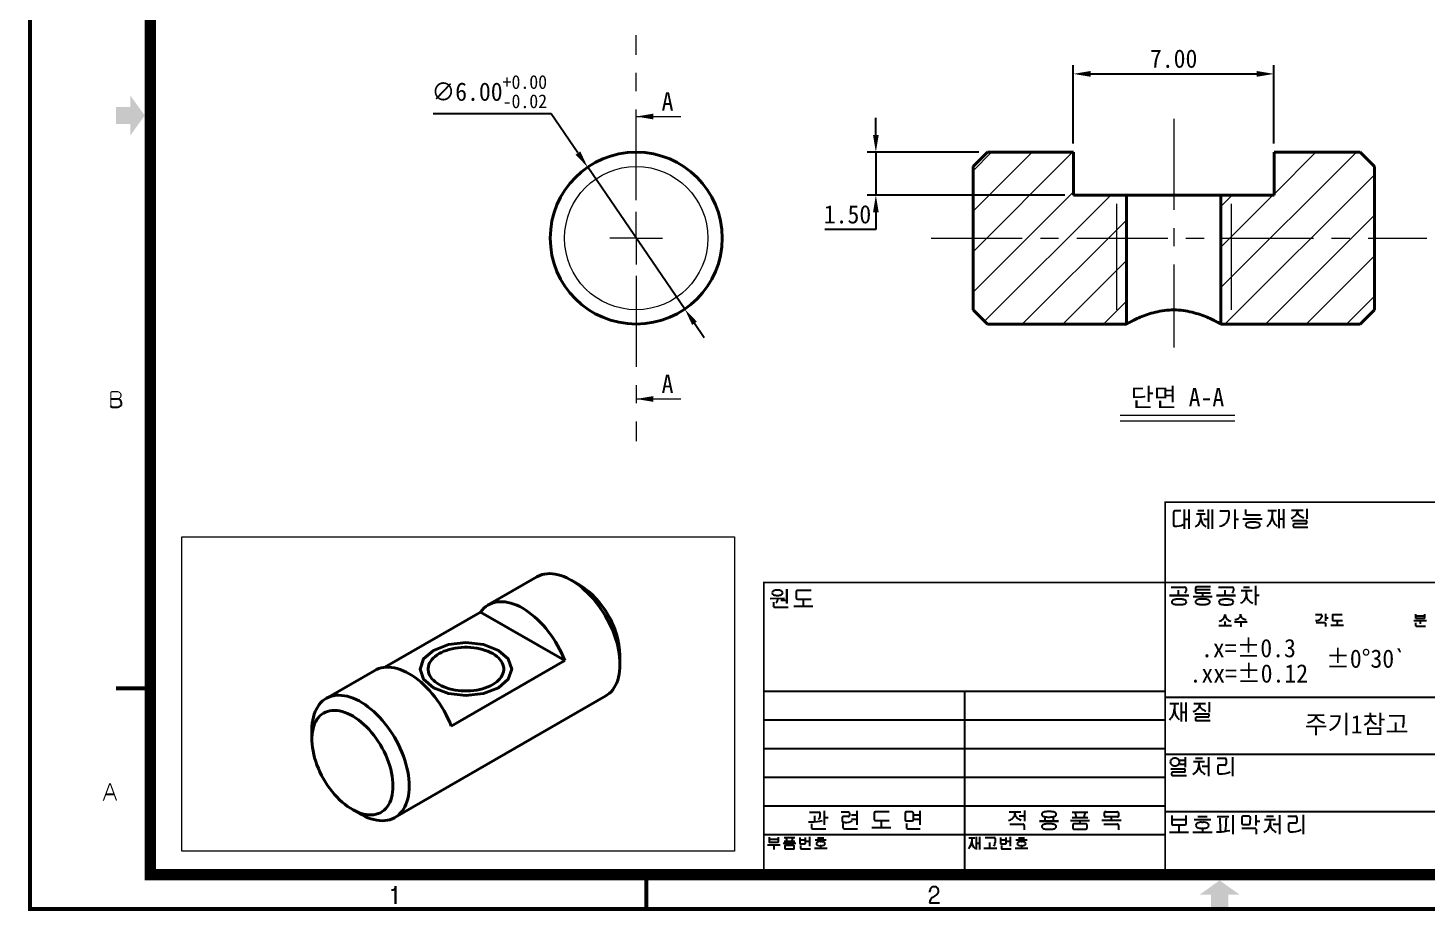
# Model space of a CAD drawing. Header units: millimetres. Extents: x 20 to 2456, y -3132 to 1196.
# Drawn here: x 19.6 to 263.8, y 19.6 to 173.8 of the extents above; entities that cross this region are included whole.
import ezdxf

# ---------------------------------------------------------------- set-up
doc = ezdxf.new("R2010")
doc.units = ezdxf.units.MM
doc.header["$MEASUREMENT"] = 0
doc.linetypes.add('CENTER', pattern=[50.8, 31.75, -6.35, 6.35, -6.35])
doc.layers.get('0').update_dxf_attribs({"color": 6})
doc.layers.add('0 @ 1', color=6, linetype='Continuous')
for name, color, linetype, lineweight in [('CENTER', 1, 'CENTER', 9), ('DIM', 2, 'Continuous', 9), ('HATCH', 5, 'Continuous', 13), ('OUTLINE', 3, 'Continuous', 40), ('숨은선', 252, 'Continuous', 20)]:
    doc.layers.add(name, color=color, linetype=linetype, lineweight=lineweight)
doc.styles.get("Standard").update_dxf_attribs({"font": '', "height": 3.2})
doc.styles.get('Standard').set_extended_font_data('GulimChe')
doc.dimstyles.new('척도 5배 - (x.xx)', dxfattribs={"dimtxt": 3.2, "dimasz": 3, "dimexe": 1.5, "dimexo": 1.5, "dimgap": 1, "dimtad": 1, "dimtih": 1, "dimtoh": 1, "dimlfac": 0.2, "dimzin": 0, "dimdsep": 46, "dimtxsty": 'Standard', "dimcen": 0, "dimclrd": 2, "dimclre": 2, "dimclrt": 2, "dimaunit": 1, "dimadec": 0, "dimazin": 0, "dimtfac": 0.75, "dimtmove": 0, "dimatfit": 0, "dimfxl": 1, "dimtolj": 1, "dimtzin": 0, "dimarcsym": 0})
pattern_1 = [(45, (-91.654, 0), (-3.535534, 3.535534), [])]

# ---------------------------------------------------------------- blocks, each defined once
blk = doc.blocks.new('A-3_규격도면_동인광학')
for points in [[(15, 137), (17.5, 137), (17.5, 135), (20, 138.5), (17.5, 142), (17.5, 140), (15, 140)], [(204, 2.5), (206, 2.5), (206, 0), (209, 0), (209, 2.5), (211, 2.5), (207.5, 5)]]:
    blk.add_hatch(color=256).paths.add_polyline_path(points)
for p, q in [((14.1, 89.02), (15.24, 89.02)), ((15.24, 89.02), (15.26, 89.02)), ((15.31, 87.56), (14.35, 87.56)), ((199.46, 69.16), (199.46, 67.06)), ((200.76, 69.49), (199.71, 69.49)), ((201.31, 69.71), (201.31, 66.37)), ((202.12, 69.71), (202.12, 66.37)), ((203.44, 68.98), (204.96, 68.98)), ((203.67, 69.54), (204.73, 69.54)), ((204.2, 68.3), (204.2, 68.98)), ((205.49, 69.71), (205.49, 66.37)), ((206.2, 69.71), (206.2, 66.37)), ((207.52, 69.52), (208.87, 69.52)), ((209.13, 69.27), (209.13, 68.63)), ((210.13, 69.71), (210.13, 66.37)), ((211.99, 69.75), (211.99, 69.01)), ((212.25, 68.77), (214.61, 68.77)), ((215.9, 69.58), (217.44, 69.58)), ((216.66, 69.58), (216.66, 68.65)), ((217.85, 69.8), (217.85, 66.46)), ((218.66, 69.8), (218.66, 66.46)), ((220.05, 69.62), (222.07, 69.62)), ((221.06, 69.62), (221.06, 69.31)), ((221.06, 69.62), (221.06, 69.31)), ((222.7, 69.82), (222.7, 68.1)), ((201.31, 68.03), (202.12, 68.03)), ((205.49, 67.99), (204.77, 67.99)), ((210.13, 68.07), (210.78, 68.07)), ((211.56, 68.09), (214.89, 68.09)), ((217.85, 68.12), (218.66, 68.12)), ((220.23, 67.78), (222.52, 67.78)), ((220.35, 67.05), (220.35, 66.78)), ((222.51, 67.23), (220.5, 67.21)), ((220.56, 66.63), (222.91, 66.63)), ((199.04, 56.19), (201.37, 56.19)), ((205.91, 56.23), (203.54, 56.23)), ((207.29, 56.19), (209.62, 56.19)), ((211.65, 56.18), (212.7, 56.18)), ((213.76, 56.39), (213.76, 53.05)), ((129.11, 54.2), (131.59, 54.27)), ((130.36, 54.23), (130.37, 53.91)), ((131.98, 53.87), (130.96, 53.87)), ((131.98, 53.34), (131.98, 55.81)), ((131.98, 55.81), (131.98, 53.34)), ((133.64, 55.39), (133.64, 54.33)), ((136.23, 55.6), (133.86, 55.6)), ((133.89, 54.1), (136.27, 54.1)), ((134.88, 53.9), (134.88, 52.86)), ((202.1, 54.7), (198.76, 54.7)), ((198.76, 54.7), (202.1, 54.7)), ((200.24, 55.63), (200.24, 54.7)), ((201.65, 55.96), (201.65, 55.6)), ((202.86, 54.53), (206.19, 54.53)), ((203.29, 56.01), (203.29, 55.39)), ((205.86, 55.72), (203.29, 55.72)), ((203.53, 55.2), (205.92, 55.2)), ((204.52, 55.2), (204.52, 54.53)), ((210.28, 54.71), (206.94, 54.71)), ((206.94, 54.71), (210.28, 54.71)), ((208.42, 55.63), (208.42, 54.71)), ((209.9, 55.96), (209.9, 55.6)), ((211.23, 55.62), (213.19, 55.62)), ((212.18, 54.94), (212.18, 55.62)), ((213.76, 54.75), (214.42, 54.75)), ((129.66, 53.56), (129.66, 52.9)), ((129.87, 52.68), (132.24, 52.68)), ((133.22, 52.86), (136.55, 52.86)), ((211.16, 51.47), (211.16, 51.35)), ((211.16, 51.35), (211.16, 51.47)), ((224.24, 51.39), (225.17, 51.39)), ((225.97, 51.51), (225.97, 50.3)), ((228.89, 51.37), (227.31, 51.37)), ((241.67, 51.46), (241.67, 50.89)), ((243.32, 50.94), (243.32, 51.46)), ((207.34, 49.49), (209.56, 49.49)), ((208.44, 49.49), (208.44, 50.19)), ((210.07, 50.1), (212.31, 50.1)), ((211.18, 50.1), (211.18, 49.24)), ((224.35, 50), (225.83, 50)), ((225.3, 51.25), (225.3, 51.02)), ((225.97, 50.8), (226.41, 50.8)), ((225.98, 49.89), (225.98, 49.29)), ((226.89, 49.54), (229.11, 49.54)), ((227.17, 51.22), (227.17, 50.52)), ((227.33, 50.37), (228.92, 50.37)), ((227.99, 50.23), (227.99, 49.54)), ((241.38, 50.33), (243.6, 50.33)), ((241.67, 51.15), (243.32, 51.15)), ((241.67, 49.96), (241.67, 49.52)), ((241.83, 50.76), (243.16, 50.76)), ((241.84, 49.39), (243.42, 49.39)), ((242.49, 50.33), (242.49, 49.76)), ((128, 38), (198, 38)), ((163, 38), (163, 7)), ((198, 37), (253, 37)), ((198.84, 35.85), (200.38, 35.85)), ((199.6, 35.85), (199.6, 34.91)), ((200.79, 36.06), (200.79, 32.73)), ((200.79, 34.38), (201.6, 34.38)), ((201.6, 36.06), (201.6, 32.73)), ((202.99, 35.89), (205.01, 35.89)), ((204, 35.89), (204, 35.58)), ((204, 35.89), (204, 35.58)), ((205.65, 36.09), (205.65, 34.36)), ((128, 33), (198, 33)), ((203.17, 34.04), (205.47, 34.04)), ((203.29, 33.31), (203.29, 33.04)), ((205.45, 33.49), (203.44, 33.48)), ((203.51, 32.9), (205.85, 32.9)), ((128, 28), (198, 28)), ((198, 27), (253, 27)), ((199.01, 24.45), (201.31, 24.45)), ((200.56, 25.95), (201.47, 25.95)), ((200.56, 25.29), (201.47, 25.29)), ((201.47, 26.51), (201.47, 24.78)), ((202.92, 25.73), (204.88, 25.73)), ((203.3, 26.31), (204.49, 26.31)), ((203.9, 25.73), (203.9, 25.14)), ((204.46, 24.93), (205.57, 24.93)), ((205.57, 26.49), (205.57, 23.18)), ((207.07, 26.3), (208.41, 26.3)), ((207.21, 24.89), (207.21, 23.84)), ((208.41, 25.11), (207.39, 25.11)), ((208.62, 26.1), (208.62, 25.31)), ((209.75, 26.51), (209.75, 23.17)), ((128, 23), (198, 23)), ((199.13, 23.72), (199.13, 23.45)), ((201.29, 23.9), (199.28, 23.88)), ((199.35, 23.3), (201.7, 23.3)), ((207.32, 23.64), (207.4, 23.61)), ((207.4, 23.61), (207.54, 23.59)), ((13.21, 20.04), (14.68, 20.04)), ((128, 18), (198, 18)), ((138.54, 17.16), (138.54, 14.69)), ((144.21, 17.16), (144.21, 14.72)), ((155.19, 17.16), (155.19, 14.72)), ((173.45, 17.17), (173.45, 15.35)), ((135.78, 15.21), (136.3, 15.22)), ((135.98, 16.93), (137.61, 16.93)), ((136.3, 14.87), (136.3, 14.23)), ((136.81, 16.25), (136.81, 15.24)), ((139.19, 15.89), (138.54, 15.89)), ((141.51, 16.95), (142.68, 16.95)), ((141.65, 15.95), (141.65, 15.38)), ((141.79, 14.95), (141.79, 14.23)), ((141.83, 15.14), (142.16, 15.13)), ((142.72, 16.12), (141.88, 16.12)), ((142.95, 16.76), (142.95, 16.34)), ((143.29, 16.45), (144.21, 16.45)), ((143.29, 15.71), (144.21, 15.71)), ((147.25, 16.73), (147.25, 15.67)), ((149.84, 16.94), (147.47, 16.94)), ((147.5, 15.44), (149.88, 15.44)), ((148.49, 15.23), (148.49, 14.2)), ((152.64, 16.75), (152.64, 15.56)), ((152.84, 15.37), (153.88, 15.37)), ((153.9, 16.94), (152.85, 16.94)), ((152.86, 14.95), (152.86, 14.23)), ((154.09, 15.56), (154.09, 16.72)), ((154.26, 16.45), (155.19, 16.45)), ((154.27, 15.71), (155.19, 15.71)), ((170.79, 16.97), (172.81, 16.97)), ((170.89, 14.83), (173.22, 14.83)), ((171.8, 16.97), (171.8, 16.65)), ((172.54, 16.26), (173.45, 16.26)), ((179.41, 15.35), (176.07, 15.35)), ((176.07, 15.35), (179.41, 15.35)), ((177.03, 16.01), (177.03, 15.35)), ((178.44, 16.02), (178.44, 15.35)), ((181.47, 15.45), (184.82, 15.45)), ((181.75, 16.92), (184.53, 16.92)), ((181.75, 15.98), (184.53, 15.98)), ((181.9, 14.7), (181.9, 14.1)), ((184.19, 14.86), (182.09, 14.86)), ((182.3, 16.77), (182.47, 15.98)), ((183.13, 15.45), (183.13, 14.86)), ((183.97, 16.75), (183.79, 15.98)), ((184.37, 14.15), (184.37, 14.7)), ((186.96, 15.48), (190.31, 15.48)), ((187.31, 14.81), (189.64, 14.81)), ((187.39, 16.22), (187.39, 16.83)), ((189.68, 16.07), (187.58, 16.07)), ((187.63, 16.98), (189.68, 16.98)), ((188.63, 15.48), (188.63, 16.07)), ((189.86, 16.77), (189.86, 16.22)), ((198, 17), (253, 17)), ((199.15, 16.32), (199.15, 14.84)), ((199.15, 15.62), (201.64, 15.62)), ((199.35, 14.67), (201.43, 14.67)), ((201.64, 14.87), (201.64, 16.34)), ((203.05, 15.65), (205.96, 15.65)), ((203.67, 16.17), (205.33, 16.17)), ((204.35, 15.15), (204.49, 15.15)), ((204.49, 15.15), (204.63, 15.15)), ((207.06, 16.15), (209.09, 16.15)), ((207.53, 15.83), (207.53, 15.63)), ((208.66, 15.84), (208.66, 15.63)), ((209.78, 16.38), (209.78, 13.06)), ((211.4, 15.99), (211.37, 14.97)), ((211.57, 14.77), (212.61, 14.77)), ((212.67, 16.18), (211.61, 16.18)), ((212.82, 14.97), (212.86, 15.96)), ((213.83, 16.37), (213.83, 14.55)), ((213.83, 15.31), (214.5, 15.31)), ((215.31, 15.6), (217.27, 15.6)), ((215.7, 16.18), (216.88, 16.18)), ((216.29, 15.6), (216.29, 15.01)), ((216.85, 14.81), (217.96, 14.81)), ((217.96, 16.37), (217.96, 13.06)), ((219.41, 16.2), (220.75, 16.2)), ((219.54, 14.79), (219.54, 13.74)), ((220.74, 15), (219.72, 15)), ((220.96, 15.99), (220.96, 15.21)), ((222.09, 16.41), (222.09, 13.07)), ((128, 13), (198, 13)), ((128.91, 12.54), (128.91, 11.79)), ((130.56, 11.82), (130.56, 12.54)), ((131.53, 12.47), (133.39, 12.47)), ((131.9, 12.37), (132.02, 11.84)), ((133.02, 12.36), (132.9, 11.84)), ((134.27, 12.51), (134.27, 11.49)), ((135.24, 11.52), (135.24, 12.51)), ((135.96, 12.58), (135.96, 10.96)), ((136.56, 14.01), (138.83, 14.01)), ((137.37, 12.45), (138.47, 12.45)), ((142.04, 14.01), (144.32, 14.01)), ((146.83, 14.2), (150.16, 14.2)), ((153.11, 14.01), (155.29, 14.01)), ((163.75, 12.44), (164.78, 12.44)), ((164.26, 12.44), (164.26, 11.82)), ((165.05, 12.59), (165.05, 10.36)), ((165.59, 12.59), (165.59, 10.36)), ((166.58, 12.46), (168.15, 12.46)), ((168.32, 12.3), (168.32, 11.6)), ((169.29, 12.51), (169.29, 11.49)), ((170.27, 11.52), (170.27, 12.51)), ((170.99, 12.58), (170.99, 10.96)), ((172.39, 12.45), (173.49, 12.45)), ((173.42, 14.6), (173.42, 13.84)), ((182.14, 13.95), (184.19, 13.95)), ((189.85, 14.59), (189.85, 13.83)), ((198.73, 13.44), (202.06, 13.44)), ((200.39, 14.45), (200.39, 13.44)), ((202.83, 13.41), (206.17, 13.41)), ((204.49, 14.06), (204.35, 14.06)), ((204.63, 14.06), (204.49, 14.06)), ((204.49, 14.06), (204.49, 13.41)), ((206.96, 13.48), (207.33, 13.48)), ((211.4, 14.11), (213.62, 14.11)), ((213.85, 13.93), (213.85, 13.04)), ((219.65, 13.53), (219.73, 13.5)), ((219.73, 13.5), (219.88, 13.49)), ((128.62, 11.22), (130.85, 11.22)), ((128.91, 12.2), (130.56, 12.2)), ((129.05, 11.66), (130.43, 11.66)), ((129.74, 11.22), (129.74, 10.37)), ((131.35, 11.49), (133.58, 11.49)), ((131.53, 11.84), (133.39, 11.84)), ((131.64, 10.99), (131.64, 10.59)), ((133.17, 11.09), (131.76, 11.09)), ((131.8, 10.49), (133.17, 10.49)), ((132.46, 11.49), (132.46, 11.09)), ((133.29, 10.62), (133.29, 10.99)), ((134.27, 12.05), (135.24, 12.05)), ((134.4, 11.37), (135.13, 11.37)), ((134.41, 11.1), (134.41, 10.59)), ((134.54, 10.49), (136.13, 10.49)), ((135.37, 11.87), (135.96, 11.87)), ((136.81, 10.6), (139.03, 10.6)), ((136.95, 12.09), (138.89, 12.09)), ((137.82, 11.76), (137.91, 11.76)), ((137.91, 11.04), (137.82, 11.04)), ((137.91, 11.76), (138, 11.76)), ((138, 11.04), (137.91, 11.04)), ((137.91, 11.04), (137.91, 10.6)), ((165.05, 11.47), (165.59, 11.47)), ((166.39, 10.63), (168.62, 10.63)), ((167.34, 11.59), (167.34, 10.63)), ((169.29, 12.05), (170.27, 12.05)), ((169.42, 11.37), (170.15, 11.37)), ((169.43, 11.1), (169.43, 10.59)), ((169.56, 10.49), (171.15, 10.49)), ((170.39, 11.87), (170.99, 11.87)), ((171.83, 10.6), (174.06, 10.6)), ((171.97, 12.09), (173.91, 12.09)), ((172.84, 11.76), (172.93, 11.76)), ((172.93, 11.04), (172.84, 11.04)), ((172.93, 11.76), (173.03, 11.76)), ((173.03, 11.04), (172.93, 11.04)), ((172.93, 11.04), (172.93, 10.6)), ((63.07, 3.35), (63.32, 3.35)), ((63.73, 0.91), (63.73, 3.96)), ((63.73, 3.96), (63.73, 0.91)), ((156.98, 2.93), (156.98, 3.2)), ((158.18, 2.54), (157.84, 2.3)), ((158.26, 2.6), (158.18, 2.54)), ((156.9, 1.07), (158.65, 1.07)), ((157.84, 2.3), (157.74, 2.24))]:
    blk.add_line(p, q)
for points, const_width in [([(0, 0), (0, 277), (400, 277), (400, 0)], 0.7), ([(21, 6), (21, 271), (394, 271), (394, 6)], 2)]:
    blk.add_lwpolyline(points, close=True, dxfattribs=dict(const_width=const_width))
at = {"const_width": 0.2}
for points in [[(14.1, 87.81), (14.1, 90.08, -0.443983), (14.33, 90.29), (15.24, 90.29, -1), (15.24, 89.02), (14.1, 89.02)], [(12.79, 18.9), (13.87, 21.81, -0.756384), (14.04, 21.8), (15.09, 18.92)]]:
    blk.add_lwpolyline(points, format="xyb", dxfattribs=at)
for points, const_width in [([(198, 7), (198, 71), (393, 71)], 0.3), ([(128, 7), (128, 57), (393, 57)], 0.3), ([(15, 38.5), (21.67, 38.5)], 0.7), ([(107.5, 0), (107.5, 6.67)], 0.7)]:
    blk.add_lwpolyline(points, dxfattribs=dict(const_width=const_width))
for centre, radius, start, end in [((15.26, 88.29), 0.727, 273.6048, 90), ((14.35, 87.81), 0.249, 181.3239, 270), ((199.71, 69.23), 0.261, 90, 196.224), ((207.33, 68.63), 1.8, 274.0617, 0), ((208.87, 69.25), 0.269, 4.3858, 90), ((212.23, 69.01), 0.238, 180, 274.8762), ((214.19, 68.65), 2.46, 310.6997, 0), ((219.07, 68.65), 2.41, 180, 230.1829), ((219.22, 70.25), 2.2, 289.6857, 314.5469), ((219.98, 69.47), 1.11, 314.5469, 334.7965), ((220.33, 69.31), 0.731, 334.7965, 0), ((221.76, 69.31), 0.707, 180, 230.0339), ((223.22, 71.05), 2.97, 230.0339, 249.212), ((199.7, 67.06), 0.236, 180, 268.1595), ((199.8, 70.18), 3.36, 268.1595, 293.0296), ((202.32, 68.3), 1.88, 301.736, 0), ((206.08, 68.3), 1.88, 180, 238.264), ((212.39, 67.01), 0.362, 130.787, 175.4096), ((212.39, 67.07), 0.362, 184.5904, 229.213), ((212.55, 66.82), 0.62, 105.5854, 130.787), ((212.55, 67.27), 0.62, 229.213, 254.4146), ((213.19, 64.54), 2.98, 94.5784, 105.5854), ((213.19, 69.54), 2.98, 254.4146, 265.4216), ((213.3, 63.2), 4.33, 90, 94.5784), ((213.3, 70.88), 4.33, 265.4216, 270), ((213.3, 63.2), 4.33, 85.4216, 90), ((213.3, 70.88), 4.33, 270, 274.5784), ((213.4, 64.54), 2.98, 74.4146, 85.4216), ((213.4, 69.54), 2.98, 274.5784, 285.5854), ((214.04, 66.82), 0.62, 49.213, 74.4146), ((214.04, 67.27), 0.62, 285.5854, 310.787), ((214.21, 67.01), 0.362, 4.5904, 49.213), ((214.21, 67.07), 0.362, 310.787, 355.4096), ((220.5, 67.06), 0.15, 90.4674, 185.5199), ((220.51, 66.78), 0.158, 180, 290.6438), ((222.52, 67.41), 0.182, 265.0661, 354.5096), ((222.52, 67.6), 0.181, 5.4904, 90), ((221.55, 67.5), 1.16, 354.5096, 5.4904), ((201.37, 55.9), 0.29, 11.8483, 90), ((203.54, 55.97), 0.253, 90, 170.8151), ((209.62, 55.9), 0.29, 11.8483, 90), ((129.85, 55.13), 0.429, 109.7033, 172.0326), ((129.85, 55.24), 0.429, 187.9674, 250.2967), ((130.37, 53.68), 1.97, 90, 109.7033), ((130.37, 56.69), 1.97, 250.2967, 270), ((129.76, 53.89), 0.602, 313.5964, 1.5108), ((130.37, 53.68), 1.97, 70.2967, 90), ((130.37, 56.69), 1.97, 270, 289.7033), ((130.89, 55.13), 0.429, 7.9674, 70.2967), ((130.89, 55.24), 0.429, 289.7033, 352.0326), ((133.86, 55.39), 0.217, 90, 179.9617), ((133.87, 54.33), 0.23, 180, 273.1332), ((199.51, 53.57), 0.362, 130.787, 175.4096), ((199.68, 53.38), 0.62, 105.5854, 130.787), ((200.32, 51.1), 2.98, 94.5784, 105.5854), ((200.42, 49.76), 4.33, 90, 94.5784), ((200.42, 49.76), 4.33, 85.4216, 90), ((200.53, 51.1), 2.98, 74.4146, 85.4216), ((201.17, 53.38), 0.62, 49.213, 74.4146), ((200.91, 55.6), 0.74, 320.5326, 0), ((201.34, 53.57), 0.362, 4.5904, 49.213), ((203.63, 53.59), 0.362, 130.787, 175.4096), ((203.49, 55.39), 0.199, 180, 282.1799), ((203.79, 53.39), 0.62, 105.5854, 130.787), ((204.43, 51.12), 2.98, 94.5784, 105.5854), ((204.54, 49.77), 4.33, 90, 94.5784), ((204.54, 49.77), 4.33, 85.4216, 90), ((204.64, 51.12), 2.98, 74.4146, 85.4216), ((205.28, 53.39), 0.62, 49.213, 74.4146), ((205.45, 53.59), 0.362, 4.5904, 49.213), ((207.72, 53.55), 0.362, 130.787, 175.4096), ((207.89, 53.36), 0.62, 105.5854, 130.787), ((208.53, 51.08), 2.98, 94.5784, 105.5854), ((208.64, 49.74), 4.33, 90, 94.5784), ((208.64, 49.74), 4.33, 85.4216, 90), ((208.74, 51.08), 2.98, 74.4146, 85.4216), ((209.38, 53.36), 0.62, 49.213, 74.4146), ((209.16, 55.6), 0.74, 320.5326, 0), ((209.55, 53.55), 0.362, 4.5904, 49.213), ((210.64, 54.85), 1.53, 290.6033, 3.3919), ((213.65, 54.84), 1.48, 175.9627, 256.3106), ((129.87, 52.9), 0.216, 180, 270.036), ((199.51, 53.63), 0.362, 184.5904, 229.213), ((199.68, 53.83), 0.62, 229.213, 254.4146), ((200.32, 56.1), 2.98, 254.4146, 265.4216), ((200.42, 57.45), 4.33, 265.4216, 270), ((200.42, 57.45), 4.33, 270, 274.5784), ((200.53, 56.1), 2.98, 274.5784, 285.5854), ((201.17, 53.83), 0.62, 285.5854, 310.787), ((201.34, 53.63), 0.362, 310.787, 355.4096), ((203.63, 53.65), 0.362, 184.5904, 229.213), ((203.79, 53.84), 0.62, 229.213, 254.4146), ((204.43, 56.12), 2.98, 254.4146, 265.4216), ((204.54, 57.46), 4.33, 265.4216, 270), ((204.54, 57.46), 4.33, 270, 274.5784), ((204.64, 56.12), 2.98, 274.5784, 285.5854), ((205.28, 53.84), 0.62, 285.5854, 310.787), ((205.45, 53.65), 0.362, 310.787, 355.4096), ((207.72, 53.61), 0.362, 184.5904, 229.213), ((207.23, 51.43), 1.22, 280.1846, 0), ((207.89, 53.81), 0.62, 229.213, 254.4146), ((208.53, 56.08), 2.98, 254.4146, 265.4216), ((208.64, 57.42), 4.33, 265.4216, 270), ((209.66, 51.43), 1.22, 180, 259.8154), ((208.64, 57.42), 4.33, 270, 274.5784), ((208.74, 56.08), 2.98, 274.5784, 285.5854), ((209.38, 53.81), 0.62, 285.5854, 310.787), ((209.55, 53.61), 0.362, 310.787, 355.4096), ((210.43, 51.35), 0.733, 326.0061, 0), ((211.89, 51.35), 0.733, 180, 213.9939), ((225.17, 51.25), 0.136, 0.0353, 90), ((227.31, 51.22), 0.145, 90, 179.9617), ((210.11, 51.8), 1.28, 273.0377, 302.6699), ((210.37, 51.39), 0.803, 302.6699, 326.0061), ((211.95, 51.39), 0.803, 213.9939, 237.3301), ((212.21, 51.8), 1.28, 237.3301, 266.9623), ((224.35, 51.51), 1.15, 262.4823, 318.1564), ((224.89, 51.02), 0.411, 318.1564, 0), ((225.83, 49.84), 0.158, 15.2263, 90), ((227.32, 50.52), 0.153, 180, 273.1332), ((241.8, 50.89), 0.132, 180, 282.7156), ((241.81, 49.52), 0.136, 180, 282.3289), ((243.16, 50.92), 0.157, 270, 6.3225), ((197.14, 34.91), 2.46, 310.6997, 0), ((202.01, 34.91), 2.41, 180, 230.1829), ((202.16, 36.52), 2.2, 289.6857, 314.5469), ((202.93, 35.74), 1.11, 314.5469, 334.7965), ((203.27, 35.58), 0.731, 334.7965, 0), ((204.71, 35.58), 0.707, 180, 230.0339), ((206.16, 37.31), 2.97, 230.0339, 249.212), ((203.44, 33.33), 0.15, 90.4674, 185.5199), ((203.45, 33.04), 0.158, 180, 290.6438), ((205.47, 33.68), 0.182, 265.0661, 354.5096), ((205.47, 33.86), 0.181, 5.4904, 90), ((204.5, 33.77), 1.16, 354.5096, 5.4904), ((199.46, 25.7), 0.566, 126.2971, 182.2865), ((199.46, 25.65), 0.566, 177.7135, 233.7029), ((199.7, 25.38), 0.955, 90, 126.2971), ((199.7, 25.96), 0.955, 233.7029, 270), ((199.7, 25.38), 0.955, 53.7029, 90), ((199.7, 25.96), 0.955, 270, 306.2971), ((199.93, 25.7), 0.566, 357.7135, 53.7029), ((199.93, 25.65), 0.566, 306.2971, 2.2865), ((201.31, 24.27), 0.181, 5.4904, 90), ((202.16, 25.13), 1.74, 314.7962, 337.7895), ((202.15, 25.14), 1.75, 337.7895, 0), ((205.83, 25.14), 1.93, 180, 203.0854), ((207.39, 24.92), 0.187, 90, 189.9031), ((208.41, 26.09), 0.21, 2.4746, 90), ((208.42, 25.31), 0.202, 265.1914, 0), ((199.28, 23.73), 0.15, 90.4674, 185.5199), ((199.29, 23.45), 0.158, 180, 290.6438), ((201.31, 24.08), 0.182, 265.0661, 354.5096), ((200.34, 24.18), 1.16, 354.5096, 5.4904), ((201.98, 25.31), 1.99, 295.4601, 314.7962), ((205.29, 24.91), 1.34, 203.0854, 227.7201), ((205.95, 25.63), 2.32, 227.7201, 245.1313), ((207.44, 23.84), 0.235, 180, 238.9832), ((207.91, 26.54), 2.97, 262.8795, 299.3294), ((136.15, 25.5), 10.28, 270.7952, 281.7846), ((136.77, 16.42), 1.07, 316.4472, 354.1416), ((137.61, 16.7), 0.224, 5.8584, 90), ((135.83, 16.52), 2.01, 354.1416, 5.8584), ((141.88, 15.88), 0.243, 90, 162.7327), ((141.89, 15.38), 0.247, 180, 255.9206), ((142.27, 17.94), 2.82, 267.8535, 294.1102), ((142.68, 16.66), 0.29, 19.9366, 90), ((142.73, 16.34), 0.223, 268.9289, 0), ((147.47, 16.73), 0.217, 90, 179.9617), ((147.48, 15.67), 0.23, 180, 273.1332), ((152.85, 16.73), 0.211, 90, 174.1511), ((152.83, 15.56), 0.198, 180, 272.2398), ((153.88, 15.58), 0.214, 270, 355.6406), ((153.87, 16.72), 0.223, 0, 81.4867), ((170.17, 17.28), 1.89, 285.8538, 306.2125), ((170.48, 16.85), 1.37, 306.2125, 332.5484), ((170.87, 16.65), 0.93, 332.5484, 0), ((172.71, 16.65), 0.912, 180, 209.5054), ((172.86, 16.73), 1.08, 209.5054, 237.9626), ((174.78, 19.8), 4.7, 237.9626, 246.4471), ((173.22, 14.62), 0.204, 354.4055, 90), ((176.82, 16.5), 0.362, 130.787, 175.4096), ((176.82, 16.56), 0.362, 184.5904, 229.213), ((176.99, 16.31), 0.62, 105.5854, 130.787), ((176.99, 16.76), 0.62, 229.213, 254.4146), ((176.99, 14.17), 0.62, 105.5854, 130.787), ((177.63, 14.03), 2.98, 94.5784, 105.5854), ((177.63, 19.03), 2.98, 254.4146, 265.4216), ((177.63, 11.89), 2.98, 94.5784, 105.5854), ((177.73, 12.69), 4.33, 90, 94.5784), ((177.73, 20.38), 4.33, 265.4216, 270), ((177.73, 10.55), 4.33, 90, 94.5784), ((177.73, 12.69), 4.33, 85.4216, 90), ((177.73, 20.38), 4.33, 270, 274.5784), ((177.73, 10.55), 4.33, 85.4216, 90), ((177.84, 14.03), 2.98, 74.4146, 85.4216), ((177.84, 19.03), 2.98, 274.5784, 285.5854), ((177.84, 11.89), 2.98, 74.4146, 85.4216), ((178.48, 16.31), 0.62, 49.213, 74.4146), ((178.48, 16.76), 0.62, 285.5854, 310.787), ((178.48, 14.17), 0.62, 49.213, 74.4146), ((178.64, 16.5), 0.362, 4.5904, 49.213), ((178.64, 16.56), 0.362, 310.787, 355.4096), ((182.09, 14.67), 0.187, 90, 169.1835), ((184.22, 14.7), 0.154, 0, 98.8347), ((187.56, 16.83), 0.163, 63.6984, 180), ((187.58, 16.26), 0.187, 190.8165, 270), ((189.64, 14.61), 0.204, 354.4055, 90), ((189.68, 16.8), 0.179, 352.4097, 90), ((189.71, 16.22), 0.154, 261.1653, 0), ((199.32, 14.84), 0.175, 180, 277.554), ((201.43, 14.88), 0.209, 270, 358.5824), ((203.81, 14.56), 0.459, 117.2376, 174.097), ((204.35, 13.5), 1.65, 90, 117.2376), ((204.63, 13.5), 1.65, 62.7624, 90), ((205.18, 14.56), 0.459, 5.903, 62.7624), ((223.12, 15.63), 15.59, 180, 187.9213), ((193.38, 15.63), 15.28, 352.2562, 0), ((211.57, 14.97), 0.198, 180, 272.2398), ((211.61, 15.97), 0.211, 90, 174.1511), ((212.61, 14.98), 0.214, 270, 355.6406), ((212.63, 15.96), 0.223, 0, 81.4867), ((214.54, 15.01), 1.75, 337.7895, 0), ((218.22, 15.01), 1.93, 180, 203.0854), ((219.72, 14.82), 0.187, 90, 189.9031), ((220.76, 15.21), 0.202, 265.1914, 0), ((220.75, 15.98), 0.21, 2.4746, 90), ((136.52, 14.23), 0.218, 180, 278.834), ((142.01, 14.23), 0.218, 180, 278.834), ((153.08, 14.23), 0.218, 180, 278.834), ((168.15, 12.28), 0.178, 4.5, 90), ((176.82, 14.36), 0.362, 130.787, 175.4096), ((176.82, 14.42), 0.362, 184.5904, 229.213), ((176.99, 14.62), 0.62, 229.213, 254.4146), ((177.63, 16.89), 2.98, 254.4146, 265.4216), ((177.73, 18.24), 4.33, 265.4216, 270), ((177.73, 18.24), 4.33, 270, 274.5784), ((177.84, 16.89), 2.98, 274.5784, 285.5854), ((178.48, 14.62), 0.62, 285.5854, 310.787), ((178.64, 14.36), 0.362, 4.5904, 49.213), ((178.64, 14.42), 0.362, 310.787, 355.4096), ((182.07, 14.1), 0.163, 180, 296.3016), ((184.19, 14.13), 0.179, 270, 7.5903), ((203.81, 14.66), 0.459, 185.903, 242.7624), ((204.35, 15.72), 1.65, 242.7624, 270), ((204.63, 15.72), 1.65, 270, 297.2376), ((205.18, 14.66), 0.459, 297.2376, 354.097), ((207.33, 21.29), 7.81, 270, 284.3395), ((213.62, 13.87), 0.237, 15.2263, 90), ((214.37, 15.19), 1.99, 295.4601, 314.7962), ((214.55, 15.01), 1.74, 314.7962, 337.7895), ((217.68, 14.78), 1.34, 203.0854, 227.7201), ((218.34, 15.51), 2.32, 227.7201, 245.1313), ((219.78, 13.74), 0.235, 180, 238.9832), ((220.24, 16.44), 2.97, 262.8795, 299.3294), ((129.04, 11.79), 0.131, 180, 274.282), ((130.43, 11.79), 0.133, 270, 11.7778), ((131.76, 10.97), 0.125, 90, 169.1835), ((131.75, 10.59), 0.108, 180, 296.3016), ((133.18, 10.99), 0.103, 0, 98.8347), ((133.17, 10.61), 0.119, 270, 7.5903), ((134.39, 11.49), 0.12, 180, 277.6654), ((134.52, 10.59), 0.105, 180, 284.5405), ((135.13, 11.5), 0.121, 270, 11.0214), ((137.46, 11.37), 0.306, 117.2376, 174.097), ((137.46, 11.43), 0.306, 185.903, 242.7624), ((137.82, 10.66), 1.1, 90, 117.2376), ((137.82, 12.14), 1.1, 242.7624, 270), ((138, 10.66), 1.1, 62.7624, 90), ((138, 12.14), 1.1, 270, 297.2376), ((138.37, 11.37), 0.306, 5.903, 62.7624), ((138.37, 11.43), 0.306, 297.2376, 354.097), ((162.62, 11.82), 1.64, 310.6997, 0), ((165.87, 11.82), 1.61, 180, 230.1829), ((167.35, 11.6), 0.979, 320.2059, 0), ((169.41, 11.49), 0.12, 180, 277.6654), ((169.54, 10.59), 0.105, 180, 284.5405), ((170.15, 11.5), 0.121, 270, 11.0214), ((172.48, 11.37), 0.306, 117.2376, 174.097), ((172.48, 11.43), 0.306, 185.903, 242.7624), ((172.84, 10.66), 1.1, 90, 117.2376), ((172.84, 12.14), 1.1, 242.7624, 270), ((173.03, 10.66), 1.1, 62.7624, 90), ((173.03, 12.14), 1.1, 270, 297.2376), ((173.39, 11.37), 0.306, 5.903, 62.7624), ((173.39, 11.43), 0.306, 297.2376, 354.097), ((63.32, 3.77), 0.418, 270, 351.8564), ((157.65, 3.2), 0.675, 135.3614, 180), ((157.57, 3.28), 0.56, 116.1126, 135.3614), ((157.74, 2.93), 0.951, 75.511, 116.1126), ((157.84, 3.3), 0.566, 52.7857, 75.511), ((157.74, 3.16), 0.74, 352.4081, 52.7857), ((157.61, 3.18), 0.862, 318.1085, 352.4081), ((158.42, 1.02), 1.52, 161.3803, 178.4124), ((157.65, 1.28), 0.705, 132.8749, 161.3803), ((159.75, -0.98), 3.8, 121.9901, 132.8749)]:
    blk.add_arc(centre, radius, start, end)
blk = doc.blocks.new('SW_CENTERMARKSYMBOL_1')
at = {"color": 0, "linetype": 'Continuous', "lineweight": 0}
for p, q in [((0, 2.5), (0, 4.6)), ((0, 0), (0, 2.5)), ((-2.5, 0), (-4.6, 0)), ((0, 0), (-2.5, 0)), ((0, 0), (0, -2.5)), ((0, 0), (2.5, 0)), ((2.5, 0), (4.6, 0)), ((0, -2.5), (0, -4.6))]:
    blk.add_line(p, q, dxfattribs=at)
blk = doc.blocks.new('*D15')
at = {"layer": 'Defpoints', "color": 0, "transparency": 16777216}
for p in [(117.27, 149.47), (134.21, 124.71)]:
    blk.add_point(p, dxfattribs=at)
at = {"layer": 'DIM', "color": 2, "lineweight": -2, "transparency": 16777216}
for p, q in [((110.92, 158.76), (90.31, 158.76)), ((115.58, 151.95), (110.92, 158.76)), ((134.21, 124.71), (117.27, 149.47)), ((135.9, 122.23), (137.6, 119.76))]:
    blk.add_line(p, q, dxfattribs=at)
at = {"layer": 'DIM', "color": 2, "transparency": 16777216}
for points in [[(115.99, 152.23), (115.16, 151.67), (117.27, 149.47)], [(136.32, 122.52), (135.49, 121.95), (134.21, 124.71)]]:
    blk.add_solid(points, dxfattribs=at)
at = {"layer": 'DIM', "color": 2, "transparency": 16777216, "insert": (100.11, 162.66), "char_height": 3.2, "attachment_point": 5}
blk.add_mtext('\\A1;∅6.00{\\H2.400000;\\S+0.00^ -0.02;}', dxfattribs=at)
blk = doc.blocks.new('*D16')
at = {"layer": 'Defpoints', "color": 0, "transparency": 16777216}
for p in [(236.98, 165.76), (201.98, 152.09), (236.98, 152.09)]:
    blk.add_point(p, dxfattribs=at)
at = {"layer": 'DIM', "color": 2, "lineweight": -2, "transparency": 16777216}
for p, q in [((201.98, 153.59), (201.98, 167.26)), ((236.98, 153.59), (236.98, 167.26)), ((204.98, 165.76), (233.98, 165.76))]:
    blk.add_line(p, q, dxfattribs=at)
at = {"layer": 'DIM', "color": 2, "transparency": 16777216}
for points in [[(204.98, 166.26), (204.98, 165.26), (201.98, 165.76)], [(233.98, 166.26), (233.98, 165.26), (236.98, 165.76)]]:
    blk.add_solid(points, dxfattribs=at)
at = {"layer": 'DIM', "color": 2, "transparency": 16777216, "insert": (219.48, 168.4), "char_height": 3.2, "attachment_point": 5}
blk.add_mtext('\\A1;7.00', dxfattribs=at)
blk = doc.blocks.new('*D17')
at = {"color": 2, "lineweight": -2, "transparency": 16777216}
for p, q in [((167.54, 155.09), (167.54, 158.09)), ((185.48, 152.09), (166.04, 152.09)), ((167.54, 152.09), (167.54, 144.59)), ((200.48, 144.59), (166.04, 144.59)), ((167.54, 141.59), (167.54, 138.59)), ((167.54, 138.59), (158.64, 138.59))]:
    blk.add_line(p, q, dxfattribs=at)
at = {"color": 2, "transparency": 16777216}
for points in [[(167.04, 155.09), (168.04, 155.09), (167.54, 152.09)], [(167.04, 141.59), (168.04, 141.59), (167.54, 144.59)]]:
    blk.add_solid(points, dxfattribs=at)
at = {"layer": 'Defpoints', "color": 0, "transparency": 16777216}
for p in [(186.98, 152.09), (167.54, 144.59), (201.98, 144.59)]:
    blk.add_point(p, dxfattribs=at)
at = {"color": 2, "transparency": 16777216, "insert": (162.59, 141.23), "char_height": 3.2, "attachment_point": 5}
blk.add_mtext('\\A1;1.50', dxfattribs=at)

msp = doc.modelspace()

# ---------------------------------------------------------------- hatches: boundary and pattern name
at = {"layer": 'HATCH'}
h = msp.add_hatch(dxfattribs=at)
h.set_pattern_fill('ANSI31', color=256, scale=40, style=0)
h.set_pattern_definition(pattern_1)
h.paths.add_polyline_path([(211.235, 122.092), (211.235, 144.592), (201.985, 144.592), (201.985, 152.092), (186.985, 152.092), (184.485, 149.592), (184.485, 124.592), (186.985, 122.092)], flags=0)
h = msp.add_hatch(dxfattribs=at)
h.set_pattern_fill('ANSI31', color=256, scale=40, style=0)
h.set_pattern_definition(pattern_1)
h.paths.add_polyline_path([(254.485, 149.592), (251.985, 152.092), (236.985, 152.092), (236.985, 144.592), (227.735, 144.592), (227.735, 122.092), (251.985, 122.092), (254.485, 124.592)], flags=0)

# ---------------------------------------------------------------- linework, layer by layer
at = {"layer": 'CENTER', "ltscale": 0.5}
for p, q in [((125.74, 143.692), (125.74, 172.516)), ((219.485, 157.902), (219.485, 117.978)), ((177.179, 137.092), (263.62, 137.092)), ((125.74, 130.492), (125.74, 101.668))]:
    msp.add_line(p, q, dxfattribs=at)
at = {"layer": 'DIM', "color": 2, "ltscale": 0.5}
for p, q in [((125.74, 158.315), (133.504, 158.315)), ((125.74, 109.021), (133.504, 109.021)), ((210.15, 106.218), (230.153, 106.218)), ((210.15, 105.218), (230.153, 105.218))]:
    msp.add_line(p, q, dxfattribs=at)
at = {"layer": 'DIM'}
for p, q in [((209.485, 143.092), (209.485, 124.592)), ((229.485, 143.092), (229.485, 124.592))]:
    msp.add_line(p, q, dxfattribs=at)
msp.add_lwpolyline([(46.457, 84.956), (142.905, 84.956), (142.905, 30.067), (46.457, 30.067)], close=True, dxfattribs=at)
at = {"layer": 'DIM', "color": 2, "ltscale": 0.5}
for points in [[(128.74, 158.815), (128.74, 157.815), (125.74, 158.315)], [(128.74, 109.521), (128.74, 108.521), (125.74, 109.021)]]:
    msp.add_solid(points, dxfattribs=at)
at = {"layer": 'OUTLINE'}
for p, q in [((184.485, 149.592), (186.985, 152.092)), ((201.985, 152.092), (186.985, 152.092)), ((201.985, 144.592), (201.985, 152.092)), ((251.985, 152.092), (236.985, 152.092)), ((236.985, 152.092), (236.985, 144.592)), ((251.985, 152.092), (254.485, 149.592)), ((184.485, 124.592), (184.485, 149.592)), ((254.485, 149.592), (254.485, 124.592)), ((211.235, 144.592), (201.985, 144.592)), ((211.235, 122.092), (211.235, 144.592)), ((227.735, 144.592), (211.235, 144.592)), ((227.735, 144.592), (227.735, 122.092)), ((236.985, 144.592), (227.735, 144.592)), ((186.985, 122.092), (184.485, 124.592)), ((254.485, 124.592), (251.985, 122.092)), ((186.985, 122.092), (211.235, 122.092)), ((227.735, 122.092), (251.985, 122.092)), ((108.421, 77.98), (99.936, 73.082)), ((115.836, 76.569), (114.422, 77.385)), ((81.895, 62.194), (98.587, 71.831)), ((113.284, 63.346), (98.587, 71.831)), ((122.906, 62.689), (122.906, 64.322)), ((80.137, 61.652), (71.652, 56.754)), ((113.284, 63.346), (93.485, 51.916)), ((83.651, 35.968), (120.42, 57.195)), ((69.166, 51.259), (69.166, 49.627)), ((76.236, 37.38), (77.65, 36.563))]:
    msp.add_line(p, q, dxfattribs=at)
at = {"layer": 'OUTLINE', "flags": 128}
for points in [[(120.42, 57.195), (120.691, 57.366), (121.031, 57.628), (121.346, 57.928), (121.635, 58.265), (121.896, 58.636), (122.129, 59.042), (122.333, 59.48), (122.507, 59.949), (122.65, 60.447), (122.761, 60.972), (122.842, 61.522), (122.89, 62.095), (122.906, 62.689), (122.89, 63.302), (122.842, 63.93), (122.761, 64.573), (122.65, 65.227), (122.507, 65.89), (122.333, 66.56), (122.129, 67.233), (121.896, 67.908), (121.635, 68.581), (121.346, 69.251), (121.031, 69.914), (120.691, 70.569), (120.328, 71.212), (119.941, 71.842), (119.534, 72.455), (119.108, 73.05), (118.663, 73.624), (118.203, 74.175), (117.728, 74.702), (117.241, 75.201), (116.743, 75.671), (116.236, 76.111), (115.722, 76.519), (115.204, 76.892), (114.682, 77.231), (114.159, 77.532), (113.638, 77.796), (113.119, 78.021), (112.605, 78.207), (112.099, 78.353), (111.601, 78.457), (111.113, 78.52), (110.638, 78.542), (110.178, 78.523), (109.734, 78.461), (109.307, 78.359), (108.9, 78.216), (108.514, 78.032), (108.421, 77.98)], [(98.587, 71.831), (98.862, 72.185), (99.164, 72.503), (99.492, 72.784), (99.844, 73.027), (100.219, 73.23), (100.616, 73.394), (101.033, 73.517), (101.468, 73.599), (101.921, 73.639), (102.389, 73.638), (102.87, 73.595), (103.363, 73.511), (103.866, 73.386), (104.376, 73.221), (104.893, 73.015), (105.413, 72.771), (105.935, 72.488), (106.458, 72.167), (106.978, 71.811), (107.495, 71.421), (108.005, 70.997), (108.508, 70.542), (109.001, 70.056), (109.482, 69.543), (109.95, 69.004), (110.402, 68.441), (110.838, 67.856), (111.255, 67.252), (111.652, 66.63), (112.027, 65.994), (112.379, 65.344), (112.707, 64.685), (113.009, 64.018), (113.284, 63.346)], [(90.379, 58.608), (88.645, 60.106), (88.036, 61.873), (88.645, 63.641), (90.379, 65.139), (92.974, 66.14), (96.036, 66.492), (99.097, 66.14), (101.693, 65.139), (103.427, 63.641), (104.036, 61.873), (103.427, 60.106), (101.693, 58.608), (99.097, 57.607), (96.036, 57.255), (92.974, 57.607), (90.379, 58.608)], [(91.369, 59.179), (91.77, 58.966), (92.201, 58.773), (92.657, 58.6), (93.137, 58.451), (93.637, 58.324), (94.153, 58.222), (94.681, 58.144), (95.22, 58.093), (95.763, 58.067), (96.309, 58.067), (96.852, 58.093), (97.39, 58.144), (97.919, 58.222), (98.435, 58.324), (98.935, 58.451), (99.414, 58.6), (99.871, 58.773), (100.301, 58.966), (100.703, 59.179), (101.072, 59.411), (101.407, 59.66), (101.706, 59.923), (101.965, 60.2), (102.184, 60.488), (102.361, 60.786), (102.495, 61.092), (102.585, 61.402), (102.63, 61.716), (102.63, 62.031), (102.585, 62.345), (102.495, 62.655), (102.361, 62.961), (102.184, 63.258), (101.965, 63.547), (101.706, 63.824), (101.407, 64.087), (101.072, 64.336), (100.703, 64.568), (100.301, 64.781), (99.871, 64.974), (99.414, 65.147), (98.935, 65.296), (98.435, 65.423), (97.919, 65.525), (97.39, 65.602), (96.852, 65.654), (96.309, 65.68), (95.763, 65.68), (95.22, 65.654), (94.681, 65.602), (94.153, 65.525), (93.637, 65.423), (93.137, 65.296), (92.657, 65.147), (92.201, 64.974), (91.77, 64.781), (91.369, 64.568), (91, 64.336), (90.664, 64.087), (90.366, 63.824), (90.106, 63.547), (89.887, 63.258), (89.71, 62.961), (89.576, 62.655), (89.487, 62.345), (89.442, 62.031), (89.442, 61.716), (89.487, 61.402), (89.576, 61.092), (89.71, 60.786), (89.887, 60.488), (90.106, 60.2), (90.366, 59.923), (90.664, 59.66), (91, 59.411), (91.369, 59.179)], [(93.485, 51.916), (93.21, 52.588), (92.908, 53.255), (92.58, 53.915), (92.228, 54.564), (91.853, 55.2), (91.456, 55.822), (91.039, 56.427), (90.603, 57.012), (90.151, 57.575), (89.683, 58.114), (89.202, 58.627), (88.709, 59.112), (88.206, 59.567), (87.696, 59.991), (87.179, 60.382), (86.659, 60.738), (86.136, 61.058), (85.614, 61.341), (85.094, 61.586), (84.577, 61.791), (84.067, 61.957), (83.564, 62.082), (83.071, 62.166), (82.59, 62.208), (82.122, 62.209), (81.669, 62.169), (81.234, 62.087), (80.817, 61.964), (80.42, 61.801), (80.137, 61.652)], [(69.166, 51.259), (69.182, 51.853), (69.23, 52.426), (69.31, 52.976), (69.422, 53.501), (69.565, 53.999), (69.739, 54.468), (69.943, 54.906), (70.175, 55.312), (70.437, 55.684), (70.725, 56.02), (71.04, 56.32), (71.38, 56.582), (71.744, 56.805), (72.13, 56.989), (72.538, 57.132), (72.964, 57.235), (73.408, 57.296), (73.869, 57.316), (74.344, 57.294), (74.831, 57.23), (75.329, 57.126), (75.836, 56.981), (76.35, 56.795), (76.868, 56.57), (77.39, 56.306), (77.912, 56.004), (78.434, 55.666), (78.953, 55.292), (79.466, 54.885), (79.973, 54.445), (80.471, 53.974), (80.959, 53.475), (81.433, 52.949), (81.894, 52.397), (82.338, 51.823), (82.765, 51.228), (83.172, 50.615), (83.558, 49.985), (83.922, 49.342), (84.262, 48.688), (84.577, 48.024), (84.865, 47.354), (85.127, 46.681), (85.36, 46.006), (85.563, 45.333), (85.737, 44.663), (85.88, 44), (85.992, 43.346), (86.072, 42.704), (86.12, 42.075), (86.136, 41.462)], [(83.308, 41.462), (83.292, 42.023), (83.244, 42.6), (83.163, 43.19), (83.051, 43.791), (82.908, 44.399), (82.735, 45.013), (82.532, 45.63), (82.3, 46.246), (82.041, 46.859), (81.755, 47.466), (81.443, 48.064), (81.109, 48.65), (80.752, 49.223), (80.374, 49.778), (79.977, 50.315), (79.564, 50.829), (79.135, 51.32), (78.693, 51.784), (78.239, 52.22), (77.777, 52.625), (77.308, 52.998), (76.833, 53.337), (76.356, 53.64), (75.879, 53.906), (75.403, 54.134), (74.931, 54.323), (74.465, 54.472), (74.006, 54.581), (73.559, 54.648), (73.123, 54.673), (72.701, 54.657), (72.296, 54.599), (71.909, 54.5), (71.541, 54.36), (71.195, 54.18), (70.872, 53.961), (70.573, 53.703), (70.3, 53.407), (70.054, 53.076), (69.837, 52.711), (69.648, 52.313), (69.49, 51.884), (69.363, 51.426), (69.266, 50.941), (69.202, 50.432), (69.17, 49.9), (69.17, 49.348), (69.202, 48.78), (69.266, 48.196), (69.363, 47.6), (69.49, 46.995), (69.648, 46.383), (69.837, 45.768), (70.054, 45.151), (70.3, 44.536), (70.573, 43.926), (70.872, 43.323), (71.195, 42.73), (71.541, 42.151), (71.909, 41.586), (72.296, 41.04), (72.701, 40.514), (73.123, 40.011), (73.559, 39.534), (74.006, 39.084), (74.465, 38.663), (74.931, 38.274), (75.403, 37.918), (75.879, 37.596), (76.356, 37.311), (76.833, 37.064), (77.308, 36.855), (77.777, 36.686), (78.239, 36.557), (78.693, 36.47), (79.135, 36.423), (79.564, 36.419), (79.977, 36.456), (80.374, 36.534), (80.752, 36.654), (81.109, 36.814), (81.443, 37.014), (81.755, 37.253), (82.041, 37.53), (82.3, 37.843), (82.532, 38.191), (82.735, 38.573), (82.908, 38.987), (83.051, 39.431), (83.163, 39.902), (83.244, 40.4), (83.292, 40.921), (83.308, 41.462)], [(86.136, 41.462), (86.12, 40.869), (86.072, 40.296), (85.992, 39.745), (85.88, 39.22), (85.737, 38.723), (85.563, 38.254), (85.36, 37.815), (85.127, 37.41), (84.865, 37.038), (84.577, 36.702), (84.262, 36.402), (83.922, 36.14), (83.558, 35.917), (83.172, 35.733), (82.765, 35.59), (82.338, 35.487), (81.894, 35.426), (81.433, 35.406), (80.959, 35.428), (80.471, 35.491), (79.973, 35.596), (79.466, 35.741), (78.953, 35.927), (78.434, 36.152), (77.912, 36.416), (77.65, 36.563)]]:
    msp.add_lwpolyline(points, dxfattribs=at)
at = {"layer": 'OUTLINE'}
msp.add_circle((125.74, 137.092), 15, dxfattribs=at)
msp.add_arc((107.57, 63.633), 15.351, 2.57298, 57.42165, dxfattribs=at)
msp.add_open_spline([(227.735, 122.092), (227.735, 122.092), (227.678, 122.123), (227.46, 122.241), (227.298, 122.328), (226.876, 122.547), (226.62, 122.677), (226.024, 122.962), (225.682, 123.119), (224.562, 123.591), (223.665, 123.92), (221.698, 124.406), (220.595, 124.563), (218.951, 124.565), (218.391, 124.528), (217.319, 124.389), (216.8, 124.289), (215.798, 124.042), (215.33, 123.899), (214.448, 123.596), (214.034, 123.434), (213.286, 123.119), (212.95, 122.965), (212.351, 122.678), (212.092, 122.547), (211.466, 122.222), (211.235, 122.092), (211.235, 122.092)], degree=3, knots=[0, 0, 0, 0, 0.0625, 0.0625, 0.125, 0.125, 0.1875, 0.1875, 0.25, 0.25, 0.375, 0.375, 0.5, 0.5, 0.5625, 0.5625, 0.625, 0.625, 0.6875, 0.6875, 0.75, 0.75, 0.8125, 0.8125, 0.875, 0.875, 1, 1, 1, 1], dxfattribs=at)
at = {"layer": '숨은선'}
msp.add_circle((125.74, 137.092), 12.5, dxfattribs=at)

# ---------------------------------------------------------------- block references
at = {"layer": '0 @ 1'}
msp.add_blockref('A-3_규격도면_동인광학', (20, 20), dxfattribs=at)
at = {"layer": 'CENTER'}
msp.add_blockref('SW_CENTERMARKSYMBOL_1', (125.74, 137.092), dxfattribs=at)

# ---------------------------------------------------------------- texts
at = {"layer": 'DIM', "color": 2, "ltscale": 0.5, "char_height": 3.2, "attachment_point": 5}
for s, insert in [('\\A1;A', (131.2, 160.965)), ('\\A1;A', (131.2, 111.67)), ('\\A1;단면 A-A', (220.151, 109.188))]:
    msp.add_mtext(s, dxfattribs=dict(at, insert=insert))
at = {"layer": 'DIM', "char_height": 3.2, "width": 46.05648, "attachment_point": 5}
for s, insert in [('{\\C2;.x=±0.3}', (232.527, 65.513)), ('{\\C2;±0%%D30\\H0.9583x;\\C256;`}', (252.998, 63.677)), ('{\\C2;.xx=±0.12}', (232.592, 61.092)), ('{\\C2;주기1참고}', (251.387, 52.07))]:
    msp.add_mtext(s, dxfattribs=dict(at, insert=insert))

# ---------------------------------------------------------------- dimensions: what is measured, and where the dimension line sits
dim = msp.add_linear_dim(base=(167.544, 144.592), p1=(186.985, 152.092), p2=(201.985, 144.592), angle=90, dimstyle='척도 5배 - (x.xx)')
dim.commit()
dim.dimension.update_dxf_attribs({"geometry": '*D17', "text_midpoint": (162.593, 141.234)})
at = {"layer": 'DIM'}
dim = msp.add_linear_dim(base=(236.985, 165.76), p1=(201.985, 152.092), p2=(236.985, 152.092), dimstyle='척도 5배 - (x.xx)', dxfattribs=at)
dim.commit()
dim.dimension.update_dxf_attribs({"geometry": '*D16', "text_midpoint": (219.485, 168.4)})
dim = msp.add_diameter_dim_2p(p1=(134.209, 124.711), p2=(117.271, 149.472), dimstyle='척도 5배 - (x.xx)', override={"dimgap": 1, "dimtol": 1, "dimlim": 0, "dimtm": 0.02}, dxfattribs=at)
dim.commit()
dim.dimension.update_dxf_attribs({"geometry": '*D15', "text_midpoint": (100.115, 158.76), "dimtype": 163})

doc.saveas('drawing.dxf')
